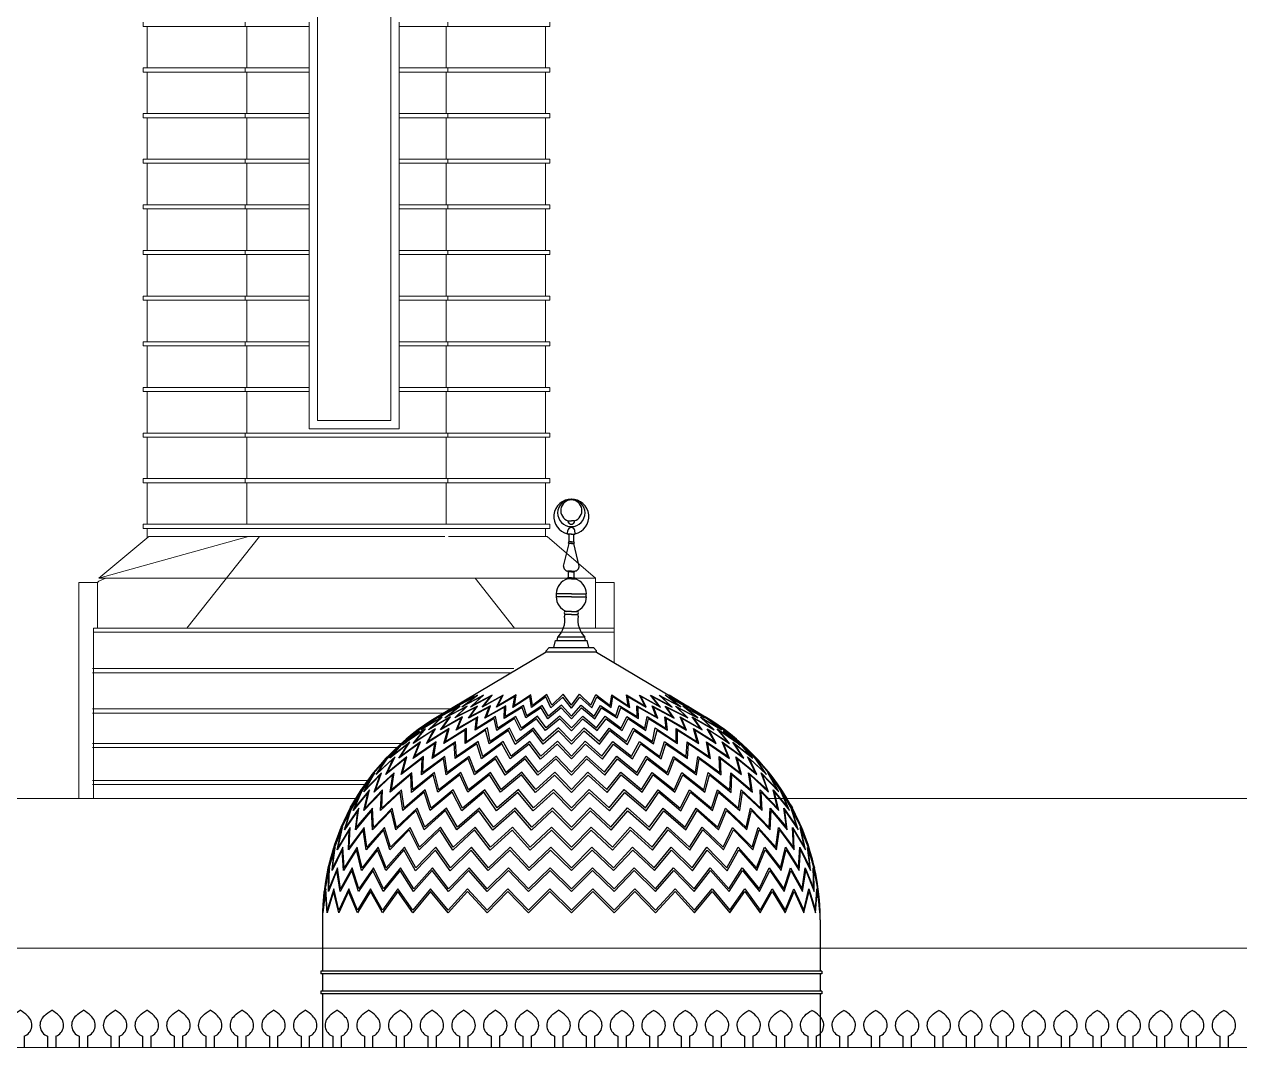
# Model space of a CAD drawing. Header units: inches. Extents: x -6210 to 141093, y -2740 to 21225.
# Drawn here: x 83206.4 to 83499.3, y -119.9 to 126.7 of the extents above; entities that cross this region are included whole.
import ezdxf

# ---------------------------------------------------------------- set-up
doc = ezdxf.new("R2010")
doc.units = ezdxf.units.IN
doc.header["$LTSCALE"] = 100
doc.header["$MEASUREMENT"] = 0
for name, color, linetype in [('car area', 53, 'Continuous'), ('dome', 40, 'Continuous'), ('pattern', 24, 'Continuous')]:
    doc.layers.add(name, color=color, linetype=linetype)

# ---------------------------------------------------------------- blocks, each defined once
blk = doc.blocks.new('dome')
at = {"layer": 'dome', "ltscale": 0.5}
for p, q in [((86157.93, 528.25, -0.03), (86157.97, 528.92, -0.03)), ((86157.97, 528.92, -0.03), (86159.46, 528.92, -0.03)), ((86160.94, 528.92, -0.03), (86159.46, 528.92, -0.03)), ((86160.98, 528.25, -0.03), (86160.94, 528.92, -0.03)), ((86157.61, 522.8, -0.03), (86157.69, 524.17, -0.03)), ((86159.51, 522.41, -0.03), (86157.98, 522.41, -0.03)), ((86158.33, 518.72, -0.03), (86158.33, 522.41, -0.03)), ((86159.4, 522.41, -0.03), (86160.93, 522.41, -0.03)), ((86160.58, 518.72, -0.03), (86160.58, 522.41, -0.03)), ((86161.3, 522.8, -0.03), (86161.22, 524.17, -0.03)), ((86155.73, 507.13, -0.03), (86158.33, 517.98, -0.03)), ((86159.46, 518.72, -0.03), (86158.33, 518.72, -0.03)), ((86159.46, 517.98, -0.03), (86158.33, 517.98, -0.03)), ((86159.46, 518.72, -0.03), (86160.58, 518.72, -0.03)), ((86159.46, 517.98, -0.03), (86160.58, 517.98, -0.03)), ((86163.18, 507.13, -0.03), (86160.58, 517.98, -0.03)), ((86157.94, 504.32, -0.03), (86157.94, 504.69, -0.03)), ((86159.46, 504.69, -0.03), (86157.94, 504.69, -0.03)), ((86159.46, 504.32, -0.03), (86157.94, 504.32, -0.03)), ((86158.03, 501.37, -0.03), (86158.03, 504.32, -0.03)), ((86159.46, 504.69, -0.03), (86160.97, 504.69, -0.03)), ((86159.46, 504.32, -0.03), (86160.97, 504.32, -0.03)), ((86160.88, 501.37, -0.03), (86160.88, 504.32, -0.03)), ((86160.97, 504.32, -0.03), (86160.97, 504.69, -0.03)), ((86157.66, 500.9, -0.03), (86157.66, 501.37, -0.03)), ((86159.46, 501.37, -0.03), (86157.66, 501.37, -0.03)), ((86159.46, 500.9, -0.03), (86157.66, 500.9, -0.03)), ((86159.46, 501.37, -0.03), (86161.25, 501.37, -0.03)), ((86159.46, 500.9, -0.03), (86161.25, 500.9, -0.03)), ((86161.25, 500.9, -0.03), (86161.25, 501.37, -0.03)), ((86159.46, 493.76, -0.03), (86152.15, 493.76, -0.03)), ((86159.46, 492.28, -0.03), (86152.15, 492.28, -0.03)), ((86152.24, 492.28, -0.03), (86152.24, 493.76, -0.03)), ((86159.46, 493.76, -0.03), (86166.76, 493.76, -0.03)), ((86159.46, 492.28, -0.03), (86166.76, 492.28, -0.03)), ((86166.67, 492.28, -0.03), (86166.67, 493.76, -0.03)), ((86159.46, 485.27, -0.03), (86156.87, 485.27, -0.03)), ((86159.46, 483.79, -0.03), (86156.87, 483.79, -0.03)), ((86159.46, 485.27, -0.03), (86162.04, 485.27, -0.03)), ((86159.46, 483.79, -0.03), (86162.04, 483.79, -0.03)), ((86150.95, 467.79, -0.03), (86151.79, 471.3, -0.03)), ((86151.79, 471.3, -0.03), (86167.12, 471.3, -0.03)), ((86152.55, 471.3, -0.03), (86152.9, 472.78, -0.03)), ((86166.01, 472.78, -0.03), (86152.9, 472.78, -0.03)), ((86166.36, 471.3, -0.03), (86166.01, 472.78, -0.03)), ((86167.96, 467.79, -0.03), (86167.12, 471.3, -0.03)), ((86147.26, 465.55, -0.03), (86094.97, 434.47, -0.03)), ((86147.26, 466.28, -0.03), (86148.74, 467.79, -0.03)), ((86147.26, 465.55, -0.03), (86147.26, 466.28, -0.03)), ((86171.65, 465.55, -0.03), (86147.26, 465.55, -0.03)), ((86148.74, 467.79, -0.03), (86170.17, 467.79, -0.03)), ((86171.65, 466.28, -0.03), (86170.17, 467.79, -0.03)), ((86171.65, 465.55, -0.03), (86171.65, 466.28, -0.03)), ((86171.65, 465.55, -0.03), (86223.94, 434.47, -0.03)), ((86039.46, 336.51, -0.03), (86039.46, 311.87, -0.03)), ((86279.46, 336.51, -0.03), (86279.46, 311.87, -0.03)), ((86280.14, 311.87, -0.03), (86038.77, 311.87, -0.03)), ((86038.77, 311.87, -0.03), (86038.77, 310.5, -0.03)), ((86280.14, 311.87, -0.03), (86280.14, 310.5, -0.03)), ((86280.14, 310.5, -0.03), (86038.77, 310.5, -0.03)), ((86039.46, 310.5, -0.03), (86039.46, 302.28, -0.03)), ((86279.46, 310.5, -0.03), (86279.46, 302.28, -0.03)), ((86280.14, 302.28, -0.03), (86038.77, 302.28, -0.03)), ((86038.77, 302.28, -0.03), (86038.77, 300.91, -0.03)), ((86280.14, 300.91, -0.03), (86038.77, 300.91, -0.03)), ((86039.46, 300.91, -0.03), (86039.46, 275, -0.03)), ((86279.46, 300.91, -0.03), (86279.46, 296.6, -0.03)), ((86280.14, 302.28, -0.03), (86280.14, 300.91, -0.03)), ((86279.46, 296.6, -0.03), (86279.46, 275, -0.03))]:
    blk.add_line(p, q, dxfattribs=at)
at = {"layer": 'dome', "ltscale": 0.5, "elevation": -0.03}
for points in [[(86159.46, 440.06), (86155.48, 445.3), (86150.01, 440.01), (86147.6, 445.2), (86140.81, 439.96), (86140, 445.08), (86132.03, 439.78), (86132.94, 444.98), (86124.07, 439.7), (86126.64, 444.91), (86117.15, 439.64), (86121.32, 444.86), (86111.49, 439.67), (86117.13, 444.83), (86107.26, 439.58), (86114.2, 444.81), (86104.58, 439.56), (86112.63, 444.81), (86103.65, 439.56), (86112.36, 444.8)], [(86159.46, 440.06), (86163.43, 445.3), (86168.9, 440.01), (86171.31, 445.2), (86178.1, 439.96), (86178.91, 445.08), (86186.88, 439.78), (86185.97, 444.98), (86194.84, 439.7), (86192.27, 444.91), (86201.76, 439.64), (86197.6, 444.86), (86207.42, 439.67), (86201.78, 444.83), (86211.65, 439.58), (86204.71, 444.81), (86214.33, 439.56), (86206.28, 444.81), (86215.26, 439.56), (86206.55, 444.8)], [(86159.46, 434.81), (86154.72, 440.05), (86148.5, 434.77), (86145.35, 439.96), (86137.98, 434.99), (86136.32, 439.84), (86127.69, 434.56), (86127.93, 439.74), (86118.49, 434.48), (86120.46, 439.67), (86110.51, 434.44), (86114.15, 439.62), (86103.95, 434.38), (86109.19, 439.59), (86099.04, 434.34), (86105.72, 439.57), (86095.93, 434.32), (86103.86, 439.56), (86095.05, 434.29), (86103.53, 439.56)], [(86159.46, 438.69), (86155.28, 443.95), (86149.64, 438.75), (86147.1, 444.05), (86140.18, 438.86), (86139.41, 444.25), (86131.29, 438.9), (86132.25, 444.27), (86123.38, 439.06), (86125.96, 444.34), (86116.49, 439.12), (86120.66, 444.39), (86110.85, 439.16), (86116.5, 444.42), (86106.64, 439.18), (86113.59, 444.44), (86103.98, 439.2), (86112.03, 444.44), (86103.3, 438.79), (86111.75, 444.44)], [(86159.46, 438.69), (86163.63, 443.95), (86169.27, 438.75), (86171.81, 444.05), (86178.73, 438.86), (86179.5, 444.25), (86187.62, 438.9), (86186.66, 444.27), (86195.53, 439.06), (86192.95, 444.34), (86202.43, 439.12), (86198.25, 444.39), (86208.06, 439.16), (86202.41, 444.42), (86212.27, 439.18), (86205.32, 444.44), (86214.94, 439.2), (86206.88, 444.44), (86215.61, 438.79), (86207.16, 444.44)], [(86159.46, 434.81), (86164.19, 440.05), (86170.42, 434.77), (86173.57, 439.96), (86180.93, 434.99), (86182.59, 439.84), (86191.22, 434.56), (86190.98, 439.74), (86200.42, 434.48), (86198.45, 439.67), (86208.4, 434.44), (86204.76, 439.62), (86214.96, 434.38), (86209.72, 439.59), (86219.87, 434.34), (86213.19, 439.57), (86222.98, 434.32), (86215.05, 439.56), (86223.86, 434.29), (86215.38, 439.56)], [(86159.46, 427.74), (86153.88, 433.45), (86147.01, 427.77), (86142.68, 433.51), (86134.92, 427.83), (86132.08, 433.6), (86123.5, 427.92), (86122.32, 433.7), (86113.05, 428), (86113.67, 433.79), (86103.91, 428.07), (86106.37, 433.85), (86096.34, 428.12), (86100.63, 433.9), (86090.62, 428.16), (86096.63, 433.93), (86086.98, 428.18), (86094.47, 433.94), (86085.7, 428.18), (86094.09, 433.9)], [(86159.46, 429.11), (86153.88, 434.81), (86147.28, 429.08), (86143.1, 434.72), (86135.39, 429.01), (86132.65, 434.61), (86124.1, 428.93), (86122.96, 434.52), (86113.72, 428.84), (86114.32, 434.45), (86104.59, 428.77), (86107.04, 434.4), (86097.02, 428.72), (86101.28, 434.36), (86091.29, 428.69), (86097.25, 434.33), (86087.63, 428.67), (86095.09, 434.32), (86086.35, 428.66), (86094.7, 434.31)], [(86159.46, 433.45), (86154.52, 438.71), (86148.19, 433.48), (86144.85, 438.8), (86137.44, 433.9), (86135.68, 438.92), (86127.07, 433.65), (86127.25, 439.02), (86117.83, 433.74), (86119.79, 439.09), (86109.83, 433.82), (86113.5, 439.14), (86103.29, 433.88), (86108.56, 439.17), (86098.41, 433.92), (86105.11, 439.19), (86095.31, 433.94), (86103.25, 439.2), (86094.24, 433.94), (86102.93, 439.2)], [(86159.46, 433.45), (86164.39, 438.71), (86170.72, 433.48), (86174.06, 438.8), (86181.47, 433.9), (86183.24, 438.92), (86191.84, 433.65), (86191.66, 439.02), (86201.08, 433.74), (86199.12, 439.09), (86209.08, 433.82), (86205.41, 439.14), (86215.62, 433.88), (86210.35, 439.17), (86220.5, 433.92), (86213.8, 439.19), (86223.6, 433.94), (86215.66, 439.2), (86224.67, 433.94), (86215.98, 439.2)], [(86159.46, 429.11), (86165.04, 434.81), (86171.63, 429.08), (86175.82, 434.72), (86183.52, 429.01), (86186.26, 434.61), (86194.81, 428.93), (86195.95, 434.52), (86205.19, 428.84), (86204.59, 434.45), (86214.32, 428.77), (86211.87, 434.4), (86221.89, 428.72), (86217.63, 434.36), (86227.62, 428.69), (86221.66, 434.33), (86231.28, 428.67), (86223.82, 434.32), (86232.56, 428.66), (86224.21, 434.31)], [(86159.46, 427.74), (86165.04, 433.45), (86171.9, 427.77), (86176.23, 433.51), (86183.99, 427.83), (86186.83, 433.6), (86195.41, 427.92), (86196.6, 433.7), (86205.86, 428), (86205.25, 433.79), (86215, 428.07), (86212.54, 433.85), (86222.57, 428.12), (86218.28, 433.9), (86228.29, 428.16), (86222.28, 433.93), (86231.93, 428.18), (86224.44, 433.94), (86233.21, 428.18), (86224.82, 433.9)], [(86159.46, 421.29), (86153.28, 427.74), (86145.9, 421.29), (86140.9, 427.8), (86132.38, 421.15), (86129.1, 427.88), (86119.83, 421.44), (86118.13, 427.96), (86108.23, 421.52), (86108.26, 428), (86098.05, 421.57), (86099.91, 428.1), (86089.6, 421.62), (86093.23, 428.14), (86083.22, 421.65), (86088.53, 428.17), (86079.14, 421.67), (86086.21, 427.59), (86078.1, 420.7), (86085.24, 427.89)], [(86159.46, 422.66), (86153.28, 429.11), (86145.9, 422.66), (86141.28, 429.05), (86132.9, 422.58), (86129.65, 428.97), (86120.4, 422.5), (86118.99, 429.19), (86108.88, 422.43), (86108.94, 428.76), (86098.73, 422.37), (86100.59, 428.75), (86090.29, 422.33), (86093.91, 428.71), (86083.9, 422.3), (86089.19, 428.68), (86079.82, 422.28), (86086.63, 428.67), (86078.39, 422.27), (86086.19, 428.66)], [(86159.46, 422.66), (86165.63, 429.11), (86173.02, 422.66), (86177.63, 429.05), (86186.01, 422.58), (86189.26, 428.97), (86198.51, 422.5), (86199.92, 429.19), (86210.03, 422.43), (86209.97, 428.76), (86220.18, 422.37), (86218.32, 428.75), (86228.62, 422.33), (86225, 428.71), (86235.01, 422.3), (86229.72, 428.68), (86239.09, 422.28), (86232.28, 428.67), (86240.52, 422.27), (86232.72, 428.66)], [(86159.46, 421.29), (86165.63, 427.74), (86173.02, 421.29), (86178.01, 427.8), (86186.53, 421.15), (86189.81, 427.88), (86199.08, 421.44), (86200.78, 427.96), (86210.68, 421.52), (86210.65, 428), (86220.86, 421.57), (86219, 428.1), (86229.31, 421.62), (86225.68, 428.14), (86235.69, 421.65), (86230.38, 428.17), (86239.77, 421.67), (86232.7, 427.59), (86240.82, 420.7), (86233.67, 427.89)], [(86159.46, 415.51), (86152.72, 422.65), (86144.75, 415.5), (86139.41, 422.61), (86130.39, 415.45), (86126.55, 422.54), (86116.73, 415.38), (86114.5, 422.47), (86104.15, 415.32), (86103.61, 422.4), (86093.09, 415.27), (86094.27, 422.35), (86083.92, 415.24), (86086.82, 422.31), (86076.99, 415.21), (86081.56, 422.29), (86072.58, 415.2), (86078.71, 422.28), (86071.03, 415.19), (86078.21, 422.27)], [(86159.46, 415.51), (86166.19, 422.65), (86174.17, 415.5), (86179.5, 422.61), (86188.52, 415.45), (86192.36, 422.54), (86202.18, 415.38), (86204.41, 422.47), (86214.76, 415.32), (86215.3, 422.4), (86225.82, 415.27), (86224.64, 422.35), (86234.99, 415.24), (86232.09, 422.31), (86241.92, 415.21), (86237.35, 422.29), (86246.33, 415.2), (86240.2, 422.28), (86247.89, 415.19), (86240.7, 422.27)], [(86159.46, 414.15), (86152.6, 421.3), (86144.51, 414.11), (86139.05, 421.34), (86129.99, 414.21), (86126.03, 421.41), (86116.2, 414.27), (86113.88, 421.48), (86103.53, 414.33), (86102.95, 421.55), (86092.44, 414.38), (86093.59, 421.6), (86083.25, 414.42), (86086.14, 421.63), (86076.31, 414.44), (86080.88, 421.66), (86071.9, 414.46), (86078.03, 421.67), (86070.68, 414.15), (86077.5, 421.58)], [(86159.46, 414.15), (86166.31, 421.3), (86174.4, 414.11), (86179.86, 421.34), (86188.92, 414.21), (86192.88, 421.41), (86202.72, 414.27), (86205.03, 421.48), (86215.38, 414.33), (86215.96, 421.55), (86226.47, 414.38), (86225.32, 421.6), (86235.66, 414.42), (86232.78, 421.63), (86242.6, 414.44), (86238.03, 421.66), (86247.01, 414.46), (86240.88, 421.67), (86248.23, 414.15), (86241.41, 421.58)], [(86159.46, 406.37), (86151.97, 414.15), (86143.3, 406.38), (86137.19, 414.18), (86127.56, 406.29), (86122.97, 414.24), (86112.72, 406.47), (86109.7, 414.3), (86099.1, 406.51), (86097.77, 414.36), (86087.2, 406.55), (86087.58, 414.4), (86077.38, 406.59), (86079.48, 414.43), (86070, 406.61), (86073.78, 414.45), (86065.31, 406.62), (86070.69, 414.46), (86063.66, 406.62), (86070.15, 414.47)], [(86159.46, 407.73), (86152.09, 415.51), (86143.5, 407.72), (86137.51, 415.47), (86127.97, 407.68), (86123.45, 415.42), (86113.21, 407.63), (86110.28, 415.35), (86099.67, 407.58), (86098.41, 415.3), (86087.82, 407.54), (86088.24, 415.25), (86078.03, 407.51), (86080.16, 415.22), (86070.66, 407.49), (86074.46, 415.2), (86065.97, 407.48), (86071.37, 415.19), (86064.2, 407.57), (86070.84, 415.19)], [(86159.46, 407.73), (86166.82, 415.51), (86175.41, 407.72), (86181.4, 415.47), (86190.95, 407.68), (86195.46, 415.42), (86205.7, 407.63), (86208.63, 415.35), (86219.24, 407.58), (86220.5, 415.3), (86231.09, 407.54), (86230.67, 415.25), (86240.89, 407.51), (86238.76, 415.22), (86248.26, 407.49), (86244.45, 415.2), (86252.94, 407.48), (86247.54, 415.19), (86254.71, 407.57), (86248.08, 415.19)], [(86159.46, 406.37), (86166.94, 414.15), (86175.61, 406.38), (86181.72, 414.18), (86191.35, 406.29), (86195.94, 414.24), (86206.19, 406.47), (86209.21, 414.3), (86219.81, 406.51), (86221.14, 414.36), (86231.71, 406.55), (86231.33, 414.4), (86241.53, 406.59), (86239.43, 414.43), (86248.91, 406.61), (86245.13, 414.45), (86253.6, 406.62), (86248.22, 414.46), (86255.25, 406.62), (86248.76, 414.47)], [(86159.46, 398.01), (86151.36, 406.37), (86142.16, 398.02), (86135.38, 406.4), (86125.37, 398.05), (86120.03, 406.44), (86109.51, 398.09), (86105.73, 406.49), (86095.04, 398.13), (86092.92, 406.54), (86082.34, 397.92), (86082.01, 406.57), (86072.11, 398.18), (86073.37, 406.6), (86064.36, 398.2), (86067.25, 406.49), (86059.44, 398.21), (86064.03, 406.62), (86058.02, 398.01), (86063.5, 406.58)], [(86159.46, 399.38), (86151.46, 407.73), (86142.33, 399.37), (86135.67, 407.7), (86125.69, 399.34), (86120.46, 407.66), (86109.94, 399.3), (86106.26, 407.61), (86095.55, 399.27), (86093.51, 407.56), (86083.02, 399.23), (86082.64, 407.52), (86072.71, 399.21), (86074.02, 407.5), (86064.97, 399.19), (86067.96, 407.48), (86060.06, 399.18), (86064.7, 407.47), (86058.34, 399.18), (86064.12, 407.47)], [(86159.46, 399.38), (86167.45, 407.73), (86176.58, 399.37), (86183.24, 407.7), (86193.22, 399.34), (86198.45, 407.66), (86208.97, 399.3), (86212.65, 407.61), (86223.36, 399.27), (86225.4, 407.56), (86235.89, 399.23), (86236.27, 407.52), (86246.2, 399.21), (86244.89, 407.5), (86253.94, 399.19), (86250.95, 407.48), (86258.85, 399.18), (86254.22, 407.47), (86260.58, 399.18), (86254.79, 407.47)], [(86159.46, 398.01), (86167.55, 406.37), (86176.75, 398.02), (86183.53, 406.4), (86193.54, 398.05), (86198.88, 406.44), (86209.4, 398.09), (86213.18, 406.49), (86223.87, 398.13), (86225.99, 406.54), (86236.57, 397.92), (86236.9, 406.57), (86246.8, 398.18), (86245.54, 406.6), (86254.55, 398.2), (86251.67, 406.49), (86259.47, 398.21), (86254.88, 406.62), (86260.89, 398.01), (86255.41, 406.58)], [(86159.46, 390.52), (86150.88, 399.38), (86141.28, 390.52), (86133.94, 399.36), (86123.65, 390.5), (86117.68, 399.32), (86107.03, 390.47), (86102.56, 399.28), (86091.91, 390.44), (86089.04, 399.25), (86078.8, 390.42), (86077.56, 399.22), (86068.04, 390.4), (86068.5, 399.2), (86060, 390.39), (86062.15, 399.18), (86054.91, 390.38), (86058.73, 399.18), (86052.83, 390.52), (86058.13, 399.18)], [(86159.46, 390.52), (86168.04, 399.38), (86177.63, 390.52), (86184.97, 399.36), (86195.26, 390.5), (86201.24, 399.32), (86211.88, 390.47), (86216.35, 399.28), (86227, 390.44), (86229.87, 399.25), (86240.11, 390.42), (86241.35, 399.22), (86250.87, 390.4), (86250.41, 399.2), (86258.91, 390.39), (86256.76, 399.18), (86264, 390.38), (86260.18, 399.18), (86266.08, 390.52), (86260.78, 399.18)], [(86159.46, 389.16), (86150.79, 398.02), (86141.13, 389.16), (86133.69, 398.04), (86123.38, 389.18), (86117.29, 398.07), (86106.63, 389.12), (86102.08, 398.11), (86091.47, 389.24), (86088.5, 398.14), (86078.3, 389.26), (86076.98, 398.17), (86067.52, 389.28), (86067.89, 398.19), (86059.45, 389.29), (86061.48, 398.12), (86054.35, 389.3), (86058.1, 398.21), (86052.83, 389.16), (86057.53, 398.19)], [(86159.46, 389.16), (86168.12, 398.02), (86177.78, 389.16), (86185.22, 398.04), (86195.53, 389.18), (86201.62, 398.07), (86212.28, 389.12), (86216.83, 398.11), (86227.44, 389.24), (86230.41, 398.14), (86240.61, 389.26), (86241.93, 398.17), (86251.39, 389.28), (86251.02, 398.19), (86259.46, 389.29), (86257.43, 398.12), (86264.56, 389.3), (86260.81, 398.21), (86266.08, 389.16), (86261.38, 398.19)], [(86159.46, 379.87), (86150.27, 389.16), (86140.26, 379.87), (86132.17, 389.17), (86121.69, 379.88), (86114.86, 389.2), (86104.25, 379.9), (86098.85, 389.22), (86088.45, 379.92), (86084.62, 389.25), (86074.8, 379.93), (86072.59, 389.27), (86063.65, 379.95), (86063.13, 389.29), (86055.33, 379.96), (86056.52, 389.3), (86050.07, 379.96), (86052.96, 389.3), (86048.22, 379.97), (86052.38, 389.28)], [(86159.46, 381.24), (86150.34, 390.52), (86140.37, 381.23), (86132.38, 390.55), (86121.91, 381.22), (86115.18, 390.48), (86104.55, 381.2), (86099.26, 390.46), (86088.82, 381.18), (86085.09, 390.43), (86075.22, 381.16), (86073.1, 390.41), (86064.1, 381.15), (86063.67, 390.39), (86055.74, 381.21), (86057.07, 390.38), (86050.55, 381.13), (86053.52, 390.37), (86048.52, 381.21), (86052.9, 390.37)], [(86159.46, 381.24), (86168.57, 390.52), (86178.54, 381.23), (86186.53, 390.55), (86197.01, 381.22), (86203.73, 390.48), (86214.36, 381.2), (86219.65, 390.46), (86230.09, 381.18), (86233.82, 390.43), (86243.69, 381.16), (86245.81, 390.41), (86254.81, 381.15), (86255.25, 390.39), (86263.17, 381.21), (86261.84, 390.38), (86268.36, 381.13), (86265.39, 390.37), (86270.39, 381.21), (86266.01, 390.37)], [(86159.46, 379.87), (86168.64, 389.16), (86178.65, 379.87), (86186.74, 389.17), (86197.22, 379.88), (86204.05, 389.2), (86214.67, 379.9), (86220.06, 389.22), (86230.46, 379.92), (86234.29, 389.25), (86244.11, 379.93), (86246.32, 389.27), (86255.26, 379.95), (86255.79, 389.29), (86263.58, 379.96), (86262.4, 389.3), (86268.84, 379.96), (86265.95, 389.3), (86270.7, 379.97), (86266.53, 389.28)], [(86159.46, 371.59), (86149.86, 381.24), (86139.65, 371.59), (86131.04, 381.22), (86120.51, 371.58), (86113.05, 381.21), (86102.56, 371.57), (86096.45, 381.19), (86086.34, 371.56), (86081.74, 381.17), (86072.35, 371.55), (86069.33, 381.16), (86060.93, 371.54), (86059.58, 381.15), (86052.41, 371.53), (86052.78, 381.14), (86047.03, 371.53), (86049.12, 381.13), (86045.14, 371.53), (86048.48, 381.13)], [(86159.46, 371.59), (86169.05, 381.24), (86179.26, 371.59), (86187.87, 381.22), (86198.4, 371.58), (86205.86, 381.21), (86216.35, 371.57), (86222.46, 381.19), (86232.57, 371.56), (86237.17, 381.17), (86246.56, 371.55), (86249.59, 381.16), (86257.98, 371.54), (86259.33, 381.15), (86266.5, 371.53), (86266.13, 381.14), (86271.88, 371.53), (86269.79, 381.13), (86273.78, 371.53), (86270.43, 381.13)], [(86159.46, 370.22), (86149.86, 379.87), (86139.57, 370.22), (86130.87, 379.86), (86120.35, 370.23), (86112.79, 379.89), (86102.34, 370.24), (86096.12, 379.91), (86086.06, 370.25), (86081.34, 379.93), (86072.03, 370.26), (86068.89, 379.94), (86060.57, 370.27), (86059.12, 379.95), (86052.03, 370.27), (86052.3, 379.96), (86046.64, 370.28), (86048.63, 379.91), (86044.74, 370.28), (86048.07, 379.94)], [(86159.46, 370.22), (86169.05, 379.87), (86179.34, 370.22), (86188.04, 379.86), (86198.56, 370.23), (86206.12, 379.89), (86216.57, 370.24), (86222.79, 379.91), (86232.85, 370.25), (86237.57, 379.93), (86246.89, 370.26), (86250.02, 379.94), (86258.34, 370.27), (86259.79, 379.95), (86266.88, 370.27), (86266.61, 379.96), (86272.27, 370.28), (86270.28, 379.91), (86274.17, 370.28), (86270.84, 379.94)], [(86159.46, 360.3), (86149.48, 370.22), (86139.09, 360.3), (86129.85, 370.23), (86119.41, 360.3), (86111.16, 370.23), (86100.98, 360.27), (86093.96, 370.24), (86084.35, 360.27), (86078.75, 370.25), (86070.01, 360.31), (86065.95, 370.26), (86058.32, 360.32), (86055.92, 370.27), (86049.6, 360.32), (86048.93, 370.28), (86044.1, 360.32), (86045.18, 370.28), (86042.16, 360.33), (86044.58, 370.26)], [(86159.46, 361.67), (86149.52, 371.59), (86139.14, 361.66), (86129.98, 371.58), (86119.52, 361.66), (86111.35, 371.57), (86101.14, 361.66), (86094.21, 371.56), (86084.54, 361.65), (86079.05, 371.55), (86070.23, 361.65), (86066.29, 371.54), (86058.57, 361.64), (86056.29, 371.54), (86049.87, 361.64), (86049.34, 371.62), (86044.38, 361.63), (86045.57, 371.53), (86042.3, 361.67), (86044.91, 371.53)], [(86159.46, 361.67), (86169.39, 371.59), (86179.77, 361.66), (86188.94, 371.58), (86199.39, 361.66), (86207.56, 371.57), (86217.78, 361.66), (86224.7, 371.56), (86234.37, 361.65), (86239.86, 371.55), (86248.68, 361.65), (86252.62, 371.54), (86260.34, 361.64), (86262.62, 371.54), (86269.04, 361.64), (86269.57, 371.62), (86274.53, 361.63), (86273.34, 371.53), (86276.61, 361.67), (86274, 371.53)], [(86159.46, 360.3), (86169.43, 370.22), (86179.82, 360.3), (86189.06, 370.23), (86199.5, 360.3), (86207.75, 370.23), (86217.93, 360.27), (86224.95, 370.24), (86234.56, 360.27), (86240.16, 370.25), (86248.9, 360.31), (86252.96, 370.26), (86260.59, 360.32), (86262.99, 370.27), (86269.31, 360.32), (86269.98, 370.28), (86274.81, 360.32), (86273.73, 370.28), (86276.75, 360.33), (86274.33, 370.26)], [(86159.46, 350.17), (86149.25, 360.3), (86138.86, 350.17), (86129.14, 360.3), (86118.91, 350.17), (86110.01, 360.3), (86100.23, 350.18), (86092.42, 360.31), (86083.37, 350.18), (86076.88, 360.31), (86068.8, 350.18), (86063.81, 360.32), (86056.92, 350.18), (86053.57, 360.32), (86048.05, 350.18), (86046.44, 360.32), (86042.46, 350.18), (86042.6, 360.33), (86040.49, 350.18), (86042.02, 360.29)], [(86159.46, 351.54), (86149.25, 361.67), (86138.86, 351.54), (86129.22, 361.66), (86118.93, 351.54), (86110.13, 361.66), (86100.3, 351.54), (86092.59, 361.65), (86083.46, 351.54), (86077.08, 361.65), (86068.91, 351.54), (86064.05, 361.64), (86057.05, 351.54), (86053.83, 361.64), (86048.21, 351.53), (86046.71, 361.64), (86042.62, 351.53), (86042.89, 361.63), (86040.7, 351.52), (86042.22, 361.63)], [(86159.46, 351.54), (86169.66, 361.67), (86180.06, 351.54), (86189.69, 361.66), (86199.98, 351.54), (86208.78, 361.66), (86218.61, 351.54), (86226.32, 361.65), (86235.46, 351.54), (86241.83, 361.65), (86250, 351.54), (86254.86, 361.64), (86261.86, 351.54), (86265.08, 361.64), (86270.7, 351.53), (86272.2, 361.64), (86276.29, 351.53), (86276.02, 361.63), (86278.21, 351.52), (86276.69, 361.63)], [(86159.46, 350.17), (86169.66, 360.3), (86180.06, 350.17), (86189.77, 360.3), (86200, 350.17), (86208.9, 360.3), (86218.68, 350.18), (86226.49, 360.31), (86235.55, 350.18), (86242.03, 360.31), (86250.11, 350.18), (86255.1, 360.32), (86261.99, 350.18), (86265.34, 360.32), (86270.86, 350.18), (86272.47, 360.32), (86276.45, 350.18), (86276.31, 360.33), (86278.42, 350.18), (86276.89, 360.29)], [(86159.46, 341.31), (86149.12, 351.54), (86138.84, 341.31), (86128.78, 351.54), (86118.85, 341.31), (86109.43, 351.54), (86100.09, 341.31), (86091.62, 351.54), (86083.11, 341.31), (86075.87, 351.54), (86068.41, 341.31), (86062.56, 351.54), (86056.39, 341.31), (86052.24, 351.54), (86047.44, 341.31), (86045, 351.53), (86041.78, 341.31), (86041.11, 351.53), (86039.78, 341.31), (86040.27, 350.26)], [(86159.46, 341.31), (86169.79, 351.54), (86180.07, 341.31), (86190.13, 351.54), (86200.06, 341.31), (86209.48, 351.54), (86218.82, 341.31), (86227.29, 351.54), (86235.8, 341.31), (86243.04, 351.54), (86250.51, 341.31), (86256.35, 351.54), (86262.52, 341.31), (86266.67, 351.54), (86271.47, 341.31), (86273.91, 351.53), (86277.13, 341.31), (86277.81, 351.53), (86279.13, 341.31), (86278.64, 350.26)], [(86159.46, 339.94), (86149.12, 350.17), (86138.84, 339.94), (86128.78, 350.17), (86118.85, 339.94), (86109.38, 350.18), (86100.09, 339.94), (86091.55, 350.18), (86083.11, 339.94), (86075.77, 350.18), (86068.41, 339.94), (86062.56, 350.17), (86056.39, 339.94), (86052.09, 350.18), (86047.41, 339.94), (86044.84, 350.18), (86041.73, 339.94), (86040.94, 350.18), (86039.73, 339.94), (86040.26, 350.18)], [(86159.46, 339.94), (86169.79, 350.17), (86180.07, 339.94), (86190.13, 350.17), (86200.06, 339.94), (86209.53, 350.18), (86218.82, 339.94), (86227.37, 350.18), (86235.8, 339.94), (86243.14, 350.18), (86250.51, 339.94), (86256.35, 350.17), (86262.52, 339.94), (86266.82, 350.18), (86271.5, 339.94), (86274.07, 350.18), (86277.18, 339.94), (86277.97, 350.18), (86279.18, 339.94), (86278.65, 350.18)]]:
    blk.add_lwpolyline(points, dxfattribs=at)
at = {"layer": 'dome', "ltscale": 0.5}
for centre, radius, start, end in [((86159.51, 530.9, -0.03), 8.49, 90, 257.36365), ((86159.51, 532.75, -0.03), 6.65, 90, 269.56238), ((86159.4, 532.75, -0.03), 6.65, 270.43762, 90), ((86159.4, 530.9, -0.03), 8.49, 282.63635, 90), ((86159.51, 533.86, -0.03), 5.17, 90.56266, 252.72101), ((86159.4, 533.86, -0.03), 5.17, 287.27899, 89.43734), ((86159.51, 529.02, -0.03), 1.75, 206.04795, 268.34048), ((86159.4, 529.02, -0.03), 1.75, 271.65952, 333.95205), ((86157.98, 522.78, -0.03), 0.369, 176.63354, 270), ((86159.51, 523.81, -0.03), 1.85, 91.5717, 168.6772), ((86159.4, 523.81, -0.03), 1.85, 11.3228, 88.4283), ((86160.93, 522.78, -0.03), 0.369, 270, 3.36646), ((86158.33, 518.35, -0.03), 0.369, 90, 270), ((86160.58, 518.35, -0.03), 0.369, 270, 90), ((86157.94, 506.91, -0.03), 2.22, 174.12655, 270), ((86160.97, 506.91, -0.03), 2.22, 270, 5.87345), ((86159.53, 493.76, -0.03), 7.38, 104.70746, 180), ((86159.38, 493.76, -0.03), 7.38, 0, 75.29254), ((86159.53, 492.28, -0.03), 7.38, 180, 251.80513), ((86159.38, 492.28, -0.03), 7.38, 288.19487, 0), ((86144.72, 481, -0.03), 11.59, 314.84914, 9.5944), ((86156.71, 484.53, -0.03), 0.738, 90, 270), ((86156.88, 483.05, -0.03), 0.738, 90, 189.5944), ((86162.03, 483.05, -0.03), 0.738, 350.4056, 90), ((86162.2, 484.53, -0.03), 0.738, 270, 90), ((86174.19, 481, -0.03), 11.59, 170.4056, 225.15086), ((86153.31, 336.7, -0.03), 113.86, 120.82504, 180.09251), ((86165.6, 336.7, -0.03), 113.86, 359.90749, 59.17496)]:
    blk.add_arc(centre, radius, start, end, dxfattribs=at)
blk = doc.blocks.new('A$C7441049B')
at = {"layer": 'pattern', "color": 6, "linetype": 'ByBlock', "lineweight": 25, "ltscale": 0.07}
for p, q in [((6.14, 2.75, -0.01), (6.14, 0)), ((8.14, 2.75, -0.01), (8.14, 0)), ((13.77, 2.75, -0.01), (13.77, 0, 0)), ((15.77, 2.75, -0.01), (15.77, 0, 0)), ((21.41, 2.75, -0.01), (21.41, 0, 0)), ((23.41, 2.75, -0.01), (23.41, 0, 0)), ((29.05, 2.75, -0.01), (29.05, 0)), ((31.05, 2.75, -0.01), (31.05, 0)), ((36.69, 2.75, -0.01), (36.69, 0, 0)), ((38.69, 2.75, -0.01), (38.69, 0, 0)), ((44.32, 2.75, -0.01), (44.32, 0)), ((46.32, 2.75, -0.01), (46.32, 0)), ((51.96, 2.75, -0.01), (51.96, 0)), ((53.96, 2.75, -0.01), (53.96, 0))]:
    blk.add_line(p, q, dxfattribs=at)
for centre, start, end in [((7.14, 5.41, -0.01), 128.2986, 249.4118), ((7.14, 5.41, -0.01), 290.5882, 51.7014), ((14.77, 5.41, -0.01), 128.2986, 249.4118), ((14.77, 5.41, -0.01), 290.5882, 51.7014), ((22.41, 5.41, -0.01), 128.2986, 249.4118), ((22.41, 5.41, -0.01), 290.5882, 51.7014), ((30.05, 5.41, -0.01), 128.2986, 249.4118), ((30.05, 5.41, -0.01), 290.5882, 51.7014), ((37.69, 5.41, -0.01), 128.2986, 249.4118), ((37.69, 5.41, -0.01), 290.5882, 51.7014), ((45.32, 5.41, -0.01), 128.2986, 249.4118), ((45.32, 5.41, -0.01), 290.5882, 51.7014), ((52.96, 5.41, -0.01), 128.2986, 249.4118), ((52.96, 5.41, -0.01), 290.5882, 51.7014)]:
    blk.add_arc(centre, 2.84, start, end, dxfattribs=at)
at = {"layer": 'pattern', "color": 6, "linetype": 'ByBlock', "lineweight": 25, "ltscale": 0.07, "extrusion": (0, 0, -1)}
for centre in [(10.06, 3.36, -0.01), (17.7, 3.36, -0.01), (25.34, 3.36, -0.01), (32.97, 3.36, -0.01), (40.61, 3.36, -0.01), (48.25, 3.36, -0.01), (55.89, 3.36, -0.01)]:
    blk.add_ellipse(centre, major_axis=(5.41, 3.32), ratio=1, start_param=4.432426, end_param=4.784303, dxfattribs=at)
at = {"layer": 'pattern', "color": 6, "linetype": 'ByBlock', "lineweight": 25, "ltscale": 0.07}
for centre in [(4.21, 3.36, -0.01), (11.85, 3.36, -0.01), (19.49, 3.36, -0.01), (27.13, 3.36, -0.01), (34.76, 3.36, -0.01), (42.4, 3.36, -0.01), (50.04, 3.36, -0.01)]:
    blk.add_ellipse(centre, major_axis=(-5.41, 3.32), ratio=1, start_param=4.432426, end_param=4.784303, dxfattribs=at)

msp = doc.modelspace()

# ---------------------------------------------------------------- linework, layer by layer
at = {"layer": 'car area', "linetype": 'Continuous', "lineweight": 0, "extrusion": (0, 1, 0)}
for p, q in [((83277.051, 31.19225), (83277.051, 243.19225)), ((83277.051, 243.19225), (83277.051, 31.19225)), ((83294.72118, 243.19225), (83294.72118, 31.19225)), ((83294.72118, 31.19225), (83294.72118, 243.19225)), ((83235.00531, 126.19225), (83235.00531, 127.19225)), ((83235.00531, 126.19225), (83259.59109, 126.19225)), ((83236.00531, 116.19225), (83236.00531, 126.19225)), ((83259.59109, 126.19225), (83259.59109, 127.19225)), ((83259.59109, 126.19225), (83275.051, 126.19225)), ((83260.00531, 116.19225), (83260.00531, 126.19225)), ((83275.051, 127.19225), (83275.051, 126.19225)), ((83275.051, 116.19225), (83275.051, 126.19225)), ((83296.72118, 126.19225), (83296.72118, 127.19225)), ((83296.72118, 126.19225), (83296.72118, 116.19225)), ((83296.72118, 126.19225), (83308.41952, 126.19225)), ((83308.00531, 116.19225), (83308.00531, 126.19225)), ((83308.41952, 126.19225), (83308.41952, 127.19225)), ((83308.41952, 126.19225), (83333.00531, 126.19225)), ((83332.00531, 116.19225), (83332.00531, 126.19225)), ((83333.00531, 126.19225), (83333.00531, 127.19225)), ((83259.59109, 116.19225), (83235.00531, 116.19225)), ((83235.00531, 115.19225), (83235.00531, 116.19225)), ((83235.00531, 115.19225), (83259.59109, 115.19225)), ((83236.00531, 105.19225), (83236.00531, 115.19225)), ((83275.051, 116.19225), (83259.59109, 116.19225)), ((83259.59109, 115.19225), (83259.59109, 116.19225)), ((83259.59109, 115.19225), (83275.051, 115.19225)), ((83260.00531, 105.19225), (83260.00531, 115.19225)), ((83275.051, 116.19225), (83275.051, 115.19225)), ((83275.051, 105.19225), (83275.051, 115.19225)), ((83308.41952, 116.19225), (83296.72118, 116.19225)), ((83296.72118, 115.19225), (83296.72118, 116.19225)), ((83296.72118, 115.19225), (83296.72118, 105.19225)), ((83296.72118, 115.19225), (83308.41952, 115.19225)), ((83308.00531, 105.19225), (83308.00531, 115.19225)), ((83308.41952, 115.19225), (83308.41952, 116.19225)), ((83333.00531, 116.19225), (83308.41952, 116.19225)), ((83308.41952, 115.19225), (83333.00531, 115.19225)), ((83332.00531, 105.19225), (83332.00531, 115.19225)), ((83333.00531, 115.19225), (83333.00531, 116.19225)), ((83259.59109, 105.19225), (83235.00531, 105.19225)), ((83235.00531, 104.19225), (83235.00531, 105.19225)), ((83235.00531, 104.19225), (83259.59109, 104.19225)), ((83236.00531, 94.19225), (83236.00531, 104.19225)), ((83275.051, 105.19225), (83259.59109, 105.19225)), ((83259.59109, 104.19225), (83259.59109, 105.19225)), ((83259.59109, 104.19225), (83275.051, 104.19225)), ((83260.00531, 94.19225), (83260.00531, 104.19225)), ((83275.051, 105.19225), (83275.051, 104.19225)), ((83275.051, 94.19225), (83275.051, 104.19225)), ((83308.41952, 105.19225), (83296.72118, 105.19225)), ((83296.72118, 104.19225), (83296.72118, 105.19225)), ((83296.72118, 104.19225), (83296.72118, 94.19225)), ((83296.72118, 104.19225), (83308.41952, 104.19225)), ((83308.00531, 94.19225), (83308.00531, 104.19225)), ((83308.41952, 104.19225), (83308.41952, 105.19225)), ((83333.00531, 105.19225), (83308.41952, 105.19225)), ((83308.41952, 104.19225), (83333.00531, 104.19225)), ((83332.00531, 94.19225), (83332.00531, 104.19225)), ((83333.00531, 104.19225), (83333.00531, 105.19225)), ((83259.59109, 94.19225), (83235.00531, 94.19225)), ((83235.00531, 93.19225), (83235.00531, 94.19225)), ((83275.051, 94.19225), (83259.59109, 94.19225)), ((83259.59109, 93.19225), (83259.59109, 94.19225)), ((83275.051, 94.19225), (83275.051, 93.19225)), ((83308.41952, 94.19225), (83296.72118, 94.19225)), ((83296.72118, 93.19225), (83296.72118, 94.19225)), ((83308.41952, 93.19225), (83308.41952, 94.19225)), ((83333.00531, 94.19225), (83308.41952, 94.19225)), ((83333.00531, 93.19225), (83333.00531, 94.19225)), ((83235.00531, 93.19225), (83259.59109, 93.19225)), ((83236.00531, 83.19225), (83236.00531, 93.19225)), ((83259.59109, 93.19225), (83275.051, 93.19225)), ((83260.00531, 83.19225), (83260.00531, 93.19225)), ((83275.051, 83.19225), (83275.051, 93.19225)), ((83296.72118, 93.19225), (83296.72118, 83.19225)), ((83296.72118, 93.19225), (83308.41952, 93.19225)), ((83308.00531, 83.19225), (83308.00531, 93.19225)), ((83308.41952, 93.19225), (83333.00531, 93.19225)), ((83332.00531, 83.19225), (83332.00531, 93.19225)), ((83259.59109, 83.19225), (83235.00531, 83.19225)), ((83235.00531, 82.19225), (83235.00531, 83.19225)), ((83235.00531, 82.19225), (83259.59109, 82.19225)), ((83236.00531, 72.19225), (83236.00531, 82.19225)), ((83275.051, 83.19225), (83259.59109, 83.19225)), ((83259.59109, 82.19225), (83259.59109, 83.19225)), ((83259.59109, 82.19225), (83275.051, 82.19225)), ((83260.00531, 72.19225), (83260.00531, 82.19225)), ((83275.051, 83.19225), (83275.051, 82.19225)), ((83275.051, 72.19225), (83275.051, 82.19225)), ((83308.41952, 83.19225), (83296.72118, 83.19225)), ((83296.72118, 82.19225), (83296.72118, 83.19225)), ((83296.72118, 82.19225), (83296.72118, 72.19225)), ((83296.72118, 82.19225), (83308.41952, 82.19225)), ((83308.00531, 72.19225), (83308.00531, 82.19225)), ((83308.41952, 82.19225), (83308.41952, 83.19225)), ((83333.00531, 83.19225), (83308.41952, 83.19225)), ((83308.41952, 82.19225), (83333.00531, 82.19225)), ((83332.00531, 72.19225), (83332.00531, 82.19225)), ((83333.00531, 82.19225), (83333.00531, 83.19225)), ((83259.59109, 72.19225), (83235.00531, 72.19225)), ((83235.00531, 71.19225), (83235.00531, 72.19225)), ((83235.00531, 71.19225), (83259.59109, 71.19225)), ((83236.00531, 61.19225), (83236.00531, 71.19225)), ((83275.051, 72.19225), (83259.59109, 72.19225)), ((83259.59109, 71.19225), (83259.59109, 72.19225)), ((83259.59109, 71.19225), (83275.051, 71.19225)), ((83260.00531, 61.19225), (83260.00531, 71.19225)), ((83275.051, 72.19225), (83275.051, 71.19225)), ((83275.051, 61.19225), (83275.051, 71.19225)), ((83308.41952, 72.19225), (83296.72118, 72.19225)), ((83296.72118, 71.19225), (83296.72118, 72.19225)), ((83296.72118, 71.19225), (83296.72118, 61.19225)), ((83296.72118, 71.19225), (83308.41952, 71.19225)), ((83308.00531, 61.19225), (83308.00531, 71.19225)), ((83308.41952, 71.19225), (83308.41952, 72.19225)), ((83333.00531, 72.19225), (83308.41952, 72.19225)), ((83308.41952, 71.19225), (83333.00531, 71.19225)), ((83332.00531, 61.19225), (83332.00531, 71.19225)), ((83333.00531, 71.19225), (83333.00531, 72.19225)), ((83259.59109, 61.19225), (83235.00531, 61.19225)), ((83235.00531, 60.19225), (83235.00531, 61.19225)), ((83235.00531, 60.19225), (83259.59109, 60.19225)), ((83236.00531, 50.19225), (83236.00531, 60.19225)), ((83275.051, 61.19225), (83259.59109, 61.19225)), ((83259.59109, 60.19225), (83259.59109, 61.19225)), ((83259.59109, 60.19225), (83275.051, 60.19225)), ((83260.00531, 50.19225), (83260.00531, 60.19225)), ((83275.051, 61.19225), (83275.051, 60.19225)), ((83275.051, 50.19225), (83275.051, 60.19225)), ((83308.41952, 61.19225), (83296.72118, 61.19225)), ((83296.72118, 60.19225), (83296.72118, 61.19225)), ((83296.72118, 60.19225), (83296.72118, 50.19225)), ((83296.72118, 60.19225), (83308.41952, 60.19225)), ((83308.00531, 50.19225), (83308.00531, 60.19225)), ((83308.41952, 60.19225), (83308.41952, 61.19225)), ((83333.00531, 61.19225), (83308.41952, 61.19225)), ((83308.41952, 60.19225), (83333.00531, 60.19225)), ((83332.00531, 50.19225), (83332.00531, 60.19225)), ((83333.00531, 60.19225), (83333.00531, 61.19225)), ((83259.59109, 50.19225), (83235.00531, 50.19225)), ((83235.00531, 49.19225), (83235.00531, 50.19225)), ((83275.051, 50.19225), (83259.59109, 50.19225)), ((83259.59109, 49.19225), (83259.59109, 50.19225)), ((83275.051, 50.19225), (83275.051, 49.19225)), ((83308.41952, 50.19225), (83296.72118, 50.19225)), ((83296.72118, 49.19225), (83296.72118, 50.19225)), ((83308.41952, 49.19225), (83308.41952, 50.19225)), ((83333.00531, 50.19225), (83308.41952, 50.19225)), ((83333.00531, 49.19225), (83333.00531, 50.19225)), ((83235.00531, 49.19225), (83259.59109, 49.19225)), ((83236.00531, 39.19225), (83236.00531, 49.19225)), ((83259.59109, 49.19225), (83275.051, 49.19225)), ((83260.00531, 39.19225), (83260.00531, 49.19225)), ((83275.051, 39.19225), (83275.051, 49.19225)), ((83296.72118, 49.19225), (83296.72118, 39.19225)), ((83296.72118, 49.19225), (83308.41952, 49.19225)), ((83308.00531, 39.19225), (83308.00531, 49.19225)), ((83308.41952, 49.19225), (83333.00531, 49.19225)), ((83332.00531, 39.19225), (83332.00531, 49.19225)), ((83259.59109, 39.19225), (83235.00531, 39.19225)), ((83235.00531, 38.19225), (83235.00531, 39.19225)), ((83235.00531, 38.19225), (83259.59109, 38.19225)), ((83236.00531, 28.19225), (83236.00531, 38.19225)), ((83275.051, 39.19225), (83259.59109, 39.19225)), ((83259.59109, 38.19225), (83259.59109, 39.19225)), ((83259.59109, 38.19225), (83275.051, 38.19225)), ((83260.00531, 28.19225), (83260.00531, 38.19225)), ((83275.051, 39.19225), (83275.051, 38.19225)), ((83275.051, 29.19225), (83275.051, 38.19225)), ((83308.41952, 39.19225), (83296.72118, 39.19225)), ((83296.72118, 38.19225), (83296.72118, 39.19225)), ((83296.72118, 38.19225), (83296.72118, 29.19225)), ((83296.72118, 38.19225), (83308.41952, 38.19225)), ((83308.00531, 28.19225), (83308.00531, 38.19225)), ((83308.41952, 38.19225), (83308.41952, 39.19225)), ((83333.00531, 39.19225), (83308.41952, 39.19225)), ((83308.41952, 38.19225), (83333.00531, 38.19225)), ((83332.00531, 28.19225), (83332.00531, 38.19225)), ((83333.00531, 38.19225), (83333.00531, 39.19225)), ((83294.72118, 31.19225), (83277.051, 31.19225)), ((83277.051, 31.19225), (83294.72118, 31.19225)), ((83235.00531, 27.19225), (83235.00531, 28.19225)), ((83259.59109, 28.19225), (83235.00531, 28.19225)), ((83235.00531, 27.19225), (83259.59109, 27.19225)), ((83236.00531, 17.19225), (83236.00531, 27.19225)), ((83259.59109, 27.19225), (83259.59109, 28.19225)), ((83308.41952, 28.19225), (83259.59109, 28.19225)), ((83259.59109, 27.19225), (83308.41952, 27.19225)), ((83260.00531, 17.19225), (83260.00531, 27.19225)), ((83296.72118, 29.19225), (83275.051, 29.19225)), ((83308.00531, 17.19225), (83308.00531, 27.19225)), ((83308.41952, 27.19225), (83308.41952, 28.19225)), ((83333.00531, 28.19225), (83308.41952, 28.19225)), ((83308.41952, 27.19225), (83333.00531, 27.19225)), ((83332.00531, 17.19225), (83332.00531, 27.19225)), ((83333.00531, 27.19225), (83333.00531, 28.19225)), ((83235.00531, 16.19225), (83235.00531, 17.19225)), ((83259.59109, 17.19225), (83235.00531, 17.19225)), ((83235.00531, 16.19225), (83259.59109, 16.19225)), ((83236.00531, 6.19225), (83236.00531, 16.19225)), ((83259.59109, 16.19225), (83259.59109, 17.19225)), ((83308.41952, 17.19225), (83259.59109, 17.19225)), ((83259.59109, 16.19225), (83308.41952, 16.19225)), ((83260.00531, 6.19225), (83260.00531, 16.19225)), ((83308.00531, 6.19225), (83308.00531, 16.19225)), ((83308.41952, 16.19225), (83308.41952, 17.19225)), ((83333.00531, 17.19225), (83308.41952, 17.19225)), ((83308.41952, 16.19225), (83333.00531, 16.19225)), ((83332.00531, 6.19225), (83332.00531, 16.19225)), ((83333.00531, 16.19225), (83333.00531, 17.19225)), ((83235.00531, 5.19225), (83235.00531, 6.19225)), ((83259.59109, 6.19225), (83235.00531, 6.19225)), ((83308.41952, 6.19225), (83259.59109, 6.19225)), ((83333.00531, 6.19225), (83308.41952, 6.19225)), ((83333.00531, 5.19225), (83333.00531, 6.19225)), ((83224.2982, -6.80775), (83236.36183, 3.28276)), ((83224.2982, -6.80775), (83260.36183, 3.28276)), ((83235.00531, 5.19225), (83259.59109, 5.19225)), ((83236.00531, 2.98455), (83236.00531, 5.19225)), ((83260.36183, 3.28276), (83236.36183, 3.28276)), ((83245.48814, -18.80775), (83263.00806, 3.28276)), ((83259.59109, 5.19225), (83308.41952, 5.19225)), ((83307.68133, 3.28276), (83260.36183, 3.28276)), ((83308.41952, 5.19225), (83333.00531, 5.19225)), ((83332.36183, 3.28276), (83308.57639, 3.28276)), ((83332.00531, 3.28276), (83332.00531, 5.19225)), ((83344.00531, -6.80775), (83332.36183, 3.28276)), ((83219.50531, -7.80775), (83219.50531, -59.92484)), ((83224.00531, -7.80775), (83219.50531, -7.80775)), ((83224.00531, -7.80775), (83224.2982, -7.51486)), ((83224.00531, -18.80775), (83224.00531, -7.80775)), ((83224.2982, -7.51486), (83226.00531, -6.80775)), ((83255.00531, -6.80775), (83224.2982, -6.80775)), ((83255.00531, -6.80775), (83315.00531, -6.80775)), ((83343.0243, -6.80775), (83315.00531, -6.80775)), ((83315.00531, -6.80775), (83324.52247, -18.80775)), ((83344.00531, -18.80775), (83344.00531, -6.80775)), ((83344.00531, -7.80775), (83348.50531, -7.80775)), ((83348.50531, -7.80775), (83348.50531, -27.15064)), ((83223.00531, -59.92484), (83223.00531, -18.80775)), ((83348.50531, -19.80775), (83223.00531, -19.80775)), ((83348.50531, -18.80775), (83294.108, -18.80775)), ((83323.8184, -29.58058), (83222.82136, -29.58058)), ((83348.50531, -35.26534), (83348.50531, -35.45415)), ((83307.44449, -39.31089), (83222.82136, -39.31089)), ((83296.10856, -47.63106), (83222.82136, -47.63106)), ((83288.43839, -56.51525), (83222.82136, -56.51525))]:
    msp.add_line(p, q, dxfattribs=at)
at = {"layer": 'car area', "linetype": 'Continuous', "lineweight": 0}
for p, q in [((83223.00531, -18.80775), (83324.52247, -18.80775)), ((83222.82136, -28.58058), (83324.33852, -28.58058)), ((83222.82136, -38.31089), (83309.12727, -38.31089)), ((83309.14196, -38.31089), (83309.17516, -38.31089)), ((83222.82136, -46.63106), (83297.19861, -46.63106)), ((83222.82136, -55.51525), (83289.15187, -55.51525)), ((83072.70638, -59.92484), (83286.23719, -59.92484)), ((83239.44261, -59.92484), (83286.23719, -59.92484)), ((83385.26367, -59.92484), (83576.07449, -59.92484)), ((83072.70638, -95.92484), (84371.70638, -95.92484)), ((83072.70638, -119.92484), (83576.07449, -119.92484))]:
    msp.add_line(p, q, dxfattribs=at)
msp.add_open_spline([(83343.0243, -6.80775), (83343.22624, -6.80775), (83343.53214, -6.80775), (83343.81022, -6.80775), (83343.86998, -6.80775), (83343.94452, -6.80775), (83343.96751, -6.80775), (83343.99051, -6.80775), (83343.99606, -6.80775), (83344.00353, -6.80775), (83344.00531, -6.80775), (83344.00531, -6.80775)], degree=3, knots=[0, 0, 0, 0, 0.6058405469, 0.6058405469, 0.7724898963, 0.7724898963, 0.8722510563, 0.8722510563, 0.9196839148, 0.9196839148, 0.9681342947, 0.9681342947, 0.9681342947, 0.9681342947], dxfattribs=at)

# ---------------------------------------------------------------- block references
at = {"layer": 'car area', "linetype": 'Continuous', "lineweight": 0, "xscale": 0.5000000000000909, "yscale": 0.5000000000000909, "zscale": 0.5000000000000909}
msp.add_blockref('dome', (40258.47865, -257.42674, 0.01257), dxfattribs=at)
at = {"layer": 'car area', "linetype": 'Continuous', "lineweight": 0}
for p in [(83175.27873, -119.93115, -0.02537), (83228.72873, -119.93429, -0.02375), (83282.17873, -119.93744, -0.02213), (83335.62873, -119.94059, -0.02051), (83389.07873, -119.94374, -0.01888), (83442.52872, -119.94689, -0.01726)]:
    msp.add_blockref('A$C7441049B', p, dxfattribs=at)

doc.saveas('drawing.dxf')
